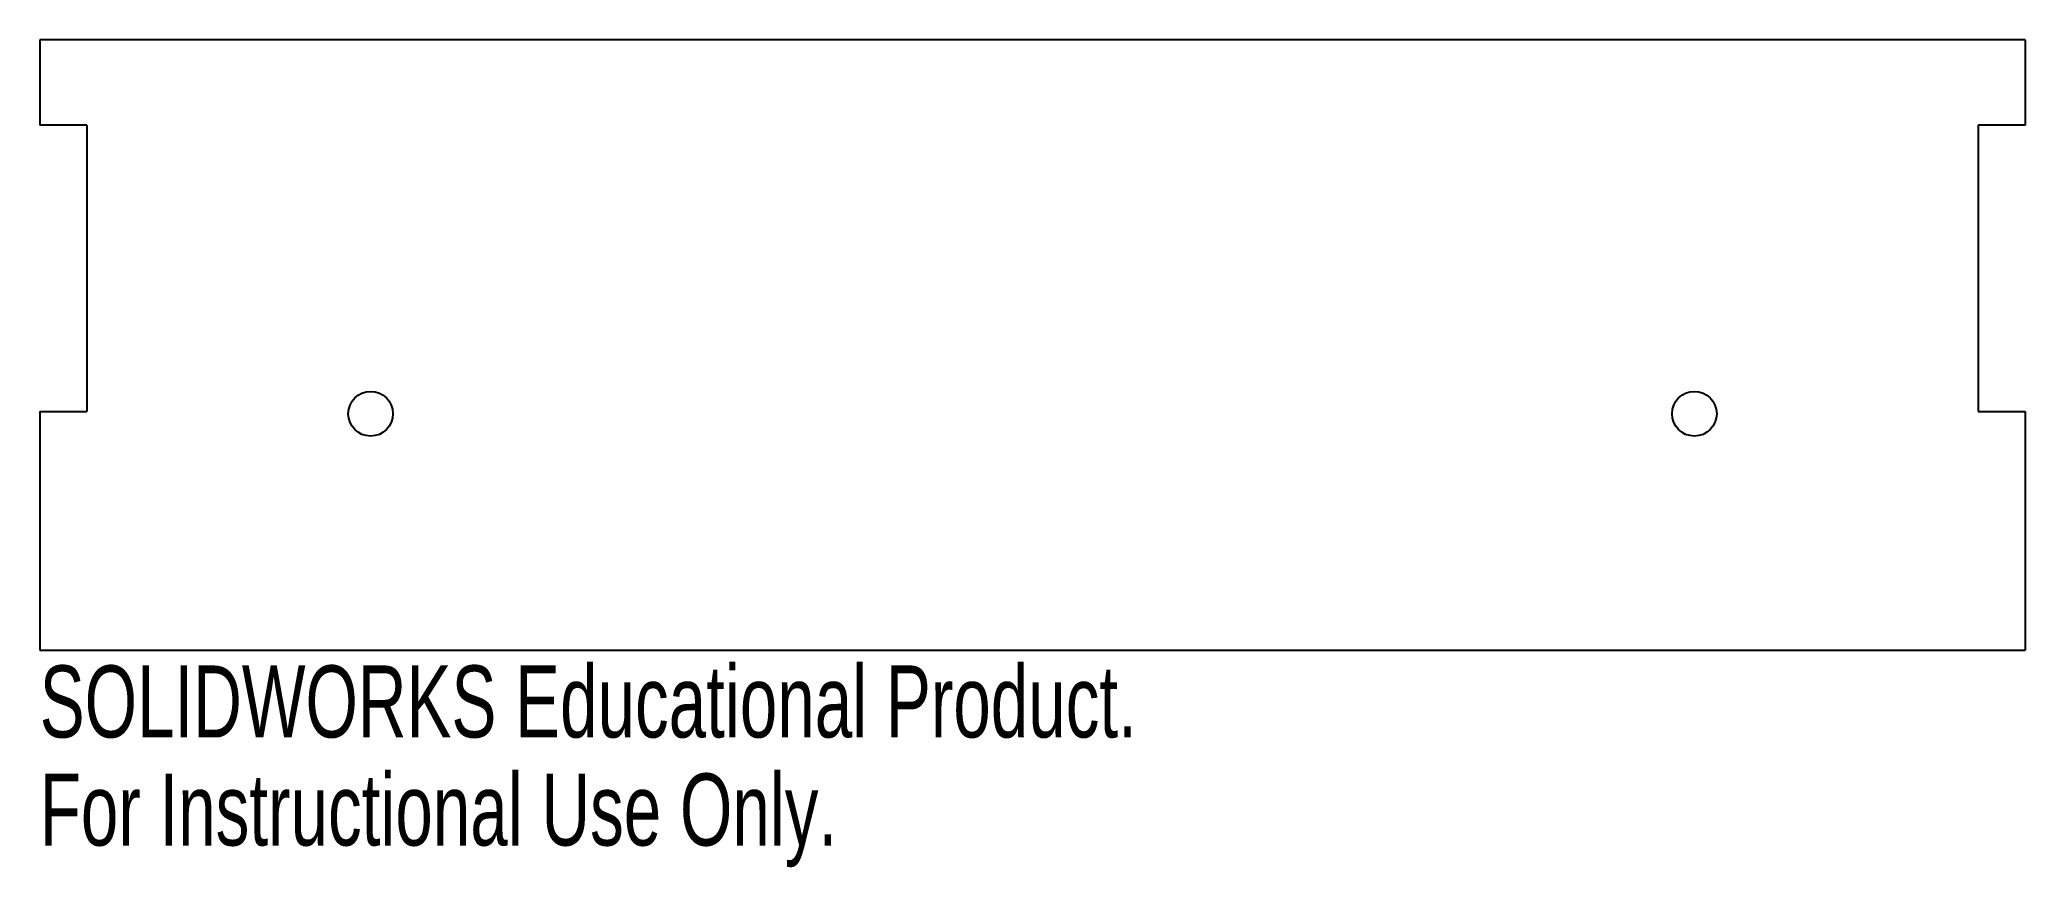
# Model space of a CAD drawing. Header units: inches. Extents: x -2.62 to 2.62, y -0.45 to 1.74.
import ezdxf

# ---------------------------------------------------------------- set-up
doc = ezdxf.new("R2010")
doc.units = ezdxf.units.IN
doc.header["$MEASUREMENT"] = 0
doc.styles.add('SLDTEXTSTYLE0', font='TXT', dxfattribs={"width": 0.7})

msp = doc.modelspace()

# ---------------------------------------------------------------- linework, layer by layer
at = {"color": 7, "linetype": 'Continuous', "lineweight": 25}
for p, q in [((2.625, 1.7381), (-2.625, 1.7381)), ((-2.625, 1.7381), (-2.625, 1.5125)), ((2.625, 1.7381), (2.625, 1.5125)), ((-2.5, 1.5125), (-2.625, 1.5125)), ((-2.5, 1.5125), (-2.5, 0.7562)), ((2.5, 1.5125), (2.5, 0.7562)), ((2.625, 1.5125), (2.5, 1.5125)), ((-2.625, 0.7562), (-2.5, 0.7562)), ((-2.625, 0.7562), (-2.625, 0.125)), ((2.5, 0.7562), (2.625, 0.7562)), ((2.625, 0.7562), (2.625, 0.125)), ((-2.625, 0.125), (2.625, 0.125))]:
    msp.add_line(p, q, dxfattribs=at)
for centre in [(-1.75, 0.75), (1.75, 0.75)]:
    msp.add_circle(centre, 0.0591, dxfattribs=at)

# ---------------------------------------------------------------- texts
at = {"color": 7, "linetype": 'Continuous', "char_height": 0.1903, "attachment_point": 1, "style": 'SLDTEXTSTYLE0'}
for s, insert in [('SOLIDWORKS Educational Product.', (-2.625, 0.0849)), ('For Instructional Use Only.', (-2.625, -0.2006))]:
    msp.add_mtext(s, dxfattribs=dict(at, insert=insert))

doc.saveas('drawing.dxf')
